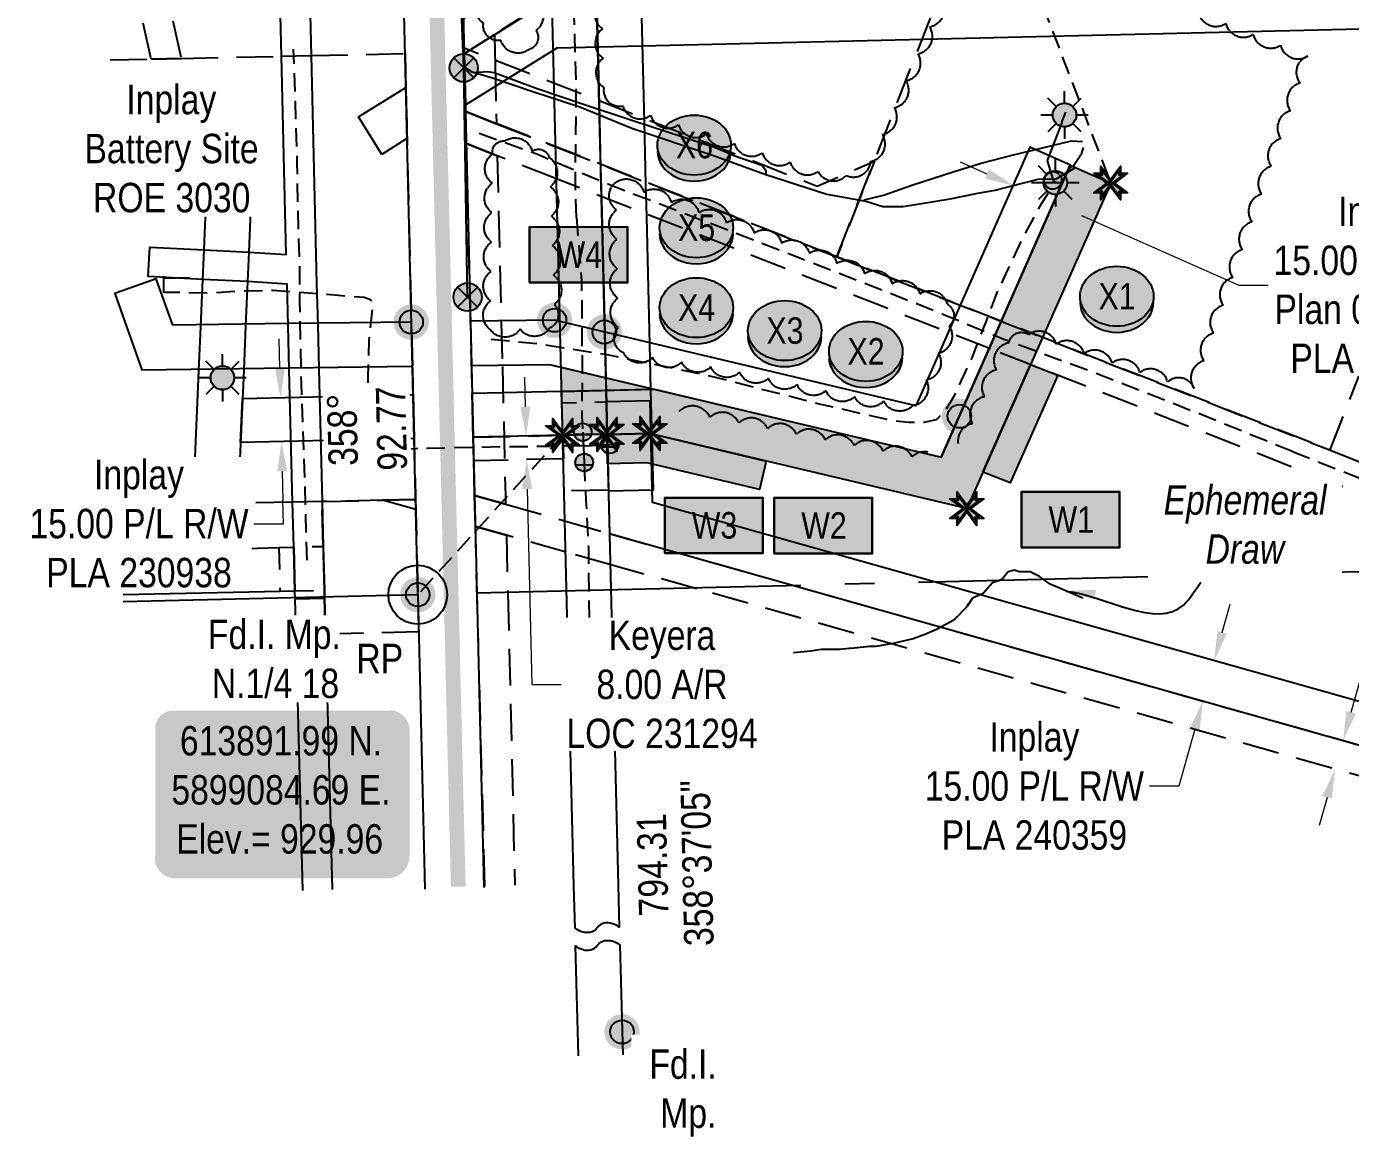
# Model space of a CAD drawing. Extents: x 613557 to 617779, y 5898664 to 5902038.
# Drawn here: x 613759 to 614209, y 5898898.4 to 5899277.9 of the extents above; entities that cross this region are included whole.
import ezdxf
from ezdxf.enums import TextEntityAlignment as Align

# ---------------------------------------------------------------- set-up
doc = ezdxf.new("R2010")
doc.units = 0
doc.header["$LTSCALE"] = 5
doc.header["$PDSIZE"] = 0.5
for name, pattern in [('0', [1, 1, 0]), ('foc-ACCESSROAD', [3.75, 2.5, -1.25]), ('foc-FLOWLINE', [3.75, 2.5, -1.25]), ('foc-QUARTERLINE', [33, 25, -3, 2, -3]), ('foc-TIELINE', [1.875, 1.25, -0.625]), ('foc-TOPO-ephemeral', [6.25, 3.125, -0.625, 0.625, -0.625, 0.625, -0.625]), ('POWERLINE5', [7.8, 2.4, -0.6, 0.6, -0.6, 0.6, -0.6, 2.4]), ('UG_PIPE', [1.875, 1.25, -0.625])]:
    doc.linetypes.add(name, pattern=pattern)
doc.layers.get('Defpoints').update_dxf_attribs({"color": 9})
for name, color, linetype in [('35', 37, 'Continuous'), ('AS-CABLE', 224, 'foc-CABLE'), ('AS-PIPE-AG', 44, 'Continuous'), ('AS-PIPE-UG', 44, 'UG_PIPE'), ('AS-POWER', 104, 'foc-POWER'), ('AS-POWER-EXISTING', 72, 'POWERLINE5'), ('AS-ROADS', 254, 'Continuous'), ('AS-SYMBOL', 7, 'Continuous'), ('C-AR', 13, 'foc-ACCESSROAD'), ('C-FLOWLINE', 13, 'foc-FLOWLINE'), ('C-RW', 13, 'Continuous'), ('C-WS', 13, 'foc-ACCESSROAD'), ('C-WS-S', 13, 'Continuous'), ('DETAIL-T', 7, 'Continuous'), ('F-AR', 190, 'foc-ACCESSROAD'), ('F-EZE', 190, 'foc-FLOWLINE'), ('F-RW', 190, 'Continuous'), ('F-WS', 190, 'foc-ACCESSROAD'), ('L-BD', 7, 'Continuous'), ('L-MON', 1, 'Continuous'), ('L-SEC', 7, 'Continuous'), ('L-SECQ', 8, 'foc-QUARTERLINE'), ('L-TIE', 7, 'foc-TIELINE'), ('P-CROSSINGS', 250, 'Continuous'), ('P-PROPOSED', 10, 'Continuous'), ('P-PROPOSED-H', 21, 'Continuous'), ('P-TEMP-BLOCKS', 250, 'Continuous'), ('P-TEMP-H', 41, 'Continuous'), ('P-TEMP_WORKSPACE', 46, 'Continuous'), ('P-WORKAREA', 113, 'Continuous'), ('P-WORKAREA-H', 111, 'Continuous'), ('T-BUSH', 110, '0'), ('T-DRAW', 143, 'foc-TOPO-ephemeral'), ('T-WATER-T', 170, 'Continuous')]:
    doc.layers.add(name, color=color, linetype=linetype)
for name, color, linetype, lineweight in [('C-AR-T', 13, 'Continuous', 9), ('C-RW-T', 13, 'Continuous', 9), ('C-RW-T2', 13, 'Continuous', 9), ('F-AR-T', 190, 'Continuous', 9)]:
    doc.layers.add(name, color=color, linetype=linetype, lineweight=lineweight)
doc.styles.add('80', font='ARIALN.TTF', dxfattribs={"height": 10})
doc.styles.add('80CG', font='ARIALN.TTF', dxfattribs={"height": 10})
doc.styles.add('80L', font='ARIALN.TTF', dxfattribs={"height": 10})
doc.styles.add('Crossing', font='ARIALN.TTF', dxfattribs={"height": 10})
doc.styles.add('foc-LtypeFont', font='ARIALN.TTF', dxfattribs={"height": 7.35})
doc.linetypes.add('foc-CABLE', pattern='A,2,-1,["C",foc-LtypeFont,S=0.2,R=0,X=-0.625,Y=-0.75],-1.24,8', length=12.24)
doc.linetypes.add('foc-POWER', pattern='A,6,-1,["P",foc-LtypeFont,S=0.2,R=0,X=-0.625,Y=-0.75],-1.24,4', length=12.24)
doc.linetypes.add('foc-TOPO-flowdirection-NOLINE', pattern='A,0,[">",foc-LtypeFont,S=0.3,R=0,X=0,Y=-0.945],-20,[">",foc-LtypeFont,S=0.3,R=0,X=0,Y=-0.945],0', length=20)
doc.dimstyles.new('Compass 5 000', dxfattribs={"dimscale": 5, "dimtxt": 9, "dimasz": 2, "dimexe": 0.2, "dimexo": 0.0625, "dimgap": 0.5, "dimtad": 0, "dimtih": 1, "dimtoh": 1, "dimzin": 0, "dimdsep": 46, "dimtxsty": '80CG', "dimcen": 0.1, "dimse1": 1, "dimse2": 1, "dimclrd": 256, "dimclrt": 256, "dimaunit": 1, "dimadec": 4, "dimazin": 0, "dimtfac": 0.06, "dimtofl": 0, "dimtmove": 0, "dimatfit": 1, "dimfxl": 0.2, "dimtolj": 1, "dimtzin": 0, "dimlwd": -1, "dimarcsym": 0})

# ---------------------------------------------------------------- blocks, each defined once
blk = doc.blocks.new('*U379')
at = {"layer": '35', "color": 3}
blk.add_circle((0, 0), 10, dxfattribs=at)
at = {"layer": '35', "color": 3, "style": '80'}
blk.add_attdef('RP_001', (-20.87, -26.68), '', height=10, dxfattribs=at)
blk = doc.blocks.new('*D387')
at = {"layer": 'C-AR-T', "transparency": 16777216}
for p, q in [((614209.22, 5899044.74), (614213.98, 5899061.57)), ((614213.98, 5899061.57), (614223.98, 5899061.57)), ((614201.06, 5899015.8), (614198.34, 5899006.18))]:
    blk.add_line(p, q, dxfattribs=at)
for points in [[(614207.62, 5899045.19), (614210.83, 5899044.28), (614206.51, 5899035.11)], [(614199.45, 5899016.25), (614202.66, 5899015.35), (614203.77, 5899025.43)]]:
    blk.add_solid(points, dxfattribs=at)
at = {"layer": 'Defpoints', "color": 0, "transparency": 16777216}
for p in [(614046.82, 5899080.19), (614044.08, 5899070.5), (614203.77, 5899025.43)]:
    blk.add_point(p, dxfattribs=at)
at = {"layer": 'C-AR-T', "transparency": 16777216, "insert": (614278.98, 5899061.57), "char_height": 10, "attachment_point": 5, "style": '80CG'}
blk.add_mtext('\\A1;Inplay\\P10.06 Flow Line R/W\\PROE 3422', dxfattribs=at)
blk = doc.blocks.new('*D398')
at = {"layer": 'C-RW-T', "transparency": 16777216}
for p, q in [((614085.57, 5899227.73), (614076.42, 5899231.76)), ((614117.6, 5899213.59), (614171.02, 5899190)), ((614171.02, 5899190), (614181.02, 5899190))]:
    blk.add_line(p, q, dxfattribs=at)
for points in [[(614086.24, 5899229.25), (614084.9, 5899226.2), (614094.72, 5899223.69)], [(614118.27, 5899215.11), (614116.92, 5899212.06), (614108.45, 5899217.63)]]:
    blk.add_solid(points, dxfattribs=at)
at = {"layer": 'Defpoints', "color": 0, "transparency": 16777216}
for p in [(614094.09, 5899222.26), (614108.45, 5899217.63), (614107.82, 5899216.2)]:
    blk.add_point(p, dxfattribs=at)
at = {"layer": 'C-RW-T', "transparency": 16777216, "insert": (614220.11, 5899190), "char_height": 10, "attachment_point": 5, "style": '80CG', "bg_fill": 3, "box_fill_scale": 1.1, "bg_fill_color": 256, "bg_fill_true_color": 13158600, "bg_fill_transparency": 0}
blk.add_mtext('\\A1;Inplay\\P15.00 P/L R/W\\PPlan 012 3586^JPLA 010634', dxfattribs=at)
blk = doc.blocks.new('*D410')
at = {"layer": 'C-RW-T2', "transparency": 16777216}
for p, q in [((613845.1, 5899161.72), (613844.87, 5899171.72)), ((613845.9, 5899126.74), (613846.12, 5899116.74)), ((613846.3, 5899108.82), (613846.12, 5899116.74)), ((613836.3, 5899108.82), (613846.3, 5899108.82))]:
    blk.add_line(p, q, dxfattribs=at)
for points in [[(613846.77, 5899161.76), (613843.44, 5899161.68), (613845.33, 5899151.72)], [(613847.56, 5899126.77), (613844.23, 5899126.7), (613845.67, 5899136.73)]]:
    blk.add_solid(points, dxfattribs=at)
at = {"layer": 'Defpoints', "color": 0, "transparency": 16777216}
for p in [(613874.91, 5899152.4), (613845.67, 5899136.73), (613875.25, 5899137.41)]:
    blk.add_point(p, dxfattribs=at)
at = {"layer": 'C-RW-T2', "transparency": 16777216, "insert": (613797.22, 5899108.82), "char_height": 10, "attachment_point": 5, "style": '80CG', "bg_fill": 3, "box_fill_scale": 1.1, "bg_fill_color": 256, "bg_fill_true_color": 13158600, "bg_fill_transparency": 0}
blk.add_mtext('\\A1;Inplay\\P15.00 P/L R/W\\PPLA 230938', dxfattribs=at)
blk = doc.blocks.new('GAS')
h = blk.add_hatch(color=255)
h.dxf.hatch_style = 1
edge = h.paths.add_edge_path()
edge.add_arc((0, 0), 0.9, 0, 360)
for p, q in [((-0.571, 0.571), (-1.142, 1.142)), ((0, 0.808), (0, 1.616)), ((0.571, 0.571), (1.142, 1.142)), ((-0.808, 0), (-1.616, 0)), ((1.616, 0), (0.808, 0)), ((-0.571, -0.571), (-1.142, -1.142)), ((0, -0.808), (0, -1.616)), ((1.142, -1.142), (0.571, -0.571))]:
    blk.add_line(p, q)
blk.add_circle((0, 0), 0.8)
blk = doc.blocks.new('RISER')
h = blk.add_hatch(color=255)
h.dxf.hatch_style = 1
edge = h.paths.add_edge_path()
edge.add_arc((0, 0), 0.7, 0, 360)
blk.add_hatch(color=48).paths.add_polyline_path([(0.581, -0.15), (-0.581, -0.15, 0.774597)])
at = {"color": 48}
blk.add_line((-0.581, -0.15), (0.581, -0.15), dxfattribs=at)
blk.add_circle((0, 0), 0.6, dxfattribs=at)
blk = doc.blocks.new('POWERPOLE')
h = blk.add_hatch(color=255)
edge = h.paths.add_edge_path()
edge.add_arc((0, 0), 0.96, 0, 360)
at = {"linetype": 'Continuous'}
for p, q in [((0.679, -0.679), (-0.679, 0.679)), ((-0.679, -0.679), (0.679, 0.679))]:
    blk.add_line(p, q, dxfattribs=at)
blk.add_circle((0, 0), 0.96, dxfattribs=at)
blk = doc.blocks.new('fdia')
at = {"color": 255, "const_width": 1}
blk.add_lwpolyline([(-0.5, 0, 1), (0.5, 0, 1)], format="xyb", close=True, dxfattribs=at)
blk = doc.blocks.new('Fdiaa')
blk.add_blockref('fdia', (0, 0))
blk = doc.blocks.new('fdib')
at = {"color": 1, "const_width": 1.6}
blk.add_lwpolyline([(-0.4, 0, 1), (0.4, 0, 1)], format="xyb", close=True, dxfattribs=at)
at = {"color": 1}
blk.add_circle((0, 0), 0.8, dxfattribs=at)
blk = doc.blocks.new('Fdibb')
blk.add_blockref('fdib', (0, 0))
blk = doc.blocks.new('fdicc')
for name in ['Fdibb', 'Fdiaa']:
    blk.add_blockref(name, (0, 0))
blk = doc.blocks.new('FDI')
blk.add_blockref('fdicc', (0, 0))
blk = doc.blocks.new('*D420')
at = {"layer": 'Defpoints', "color": 0, "transparency": 16777216}
for p in [(613925.35, 5899138.55), (613925.53, 5899130.55), (613928.96, 5899130.63)]:
    blk.add_point(p, dxfattribs=at)
at = {"layer": 'F-AR-T', "transparency": 16777216}
for p, q in [((613928.55, 5899148.62), (613928.33, 5899158.62)), ((613929.19, 5899120.63), (613930.7, 5899054.15)), ((613930.7, 5899054.15), (613940.7, 5899054.15))]:
    blk.add_line(p, q, dxfattribs=at)
for points in [[(613930.22, 5899148.66), (613926.89, 5899148.58), (613928.78, 5899138.62)], [(613930.86, 5899120.67), (613927.52, 5899120.59), (613928.96, 5899130.63)]]:
    blk.add_solid(points, dxfattribs=at)
at = {"layer": 'F-AR-T', "transparency": 16777216, "insert": (613974.99, 5899054.15), "char_height": 10, "attachment_point": 5, "style": '80CG', "bg_fill": 3, "box_fill_scale": 1.1, "bg_fill_color": 256, "bg_fill_true_color": 13158600, "bg_fill_transparency": 0}
blk.add_mtext('\\A1;Keyera\\P8.00 A/R\\PLOC 231294', dxfattribs=at)
blk = doc.blocks.new('Temp_Area')
h = blk.add_hatch(color=191)
h.dxf.hatch_style = 1
h.paths.add_polyline_path([(-16.83, -9.44), (16.33, -9.44), (16.33, 9.05), (-16.83, 9.05)])
at = {"color": 250}
for points in [[(-17.03, -9.64), (16.53, -9.64), (16.53, 9.25), (-17.03, 9.25)], [(-16.93, -9.54), (16.43, -9.54), (16.43, 9.15), (-16.93, 9.15)]]:
    blk.add_lwpolyline(points, close=True, dxfattribs=at)
at = {"color": 250, "style": '80L'}
blk.add_attdef('TEMPORARY', text='', height=9, dxfattribs=at).set_placement((0, -0.15), align=Align.MIDDLE_CENTER)
blk = doc.blocks.new('TEMP')
h = blk.add_hatch(color=255)
h.dxf.hatch_style = 1
h.paths.add_polyline_path([(0, 0.251), (-0.666, 1.152), (-0.666, 0.666), (-1.152, 0.666), (-0.251, 0), (-1.152, -0.666), (-0.666, -0.666), (-0.666, -1.152), (0, -0.251), (0.666, -1.152), (0.666, -0.666), (1.152, -0.666), (0.251, 0), (1.152, 0.666), (0.666, 0.666), (0.666, 1.152)])
h.paths.add_polyline_path([(0.566, 0.849), (0.566, 0.566), (0.849, 0.566), (0.083, 0), (0.849, -0.566), (0.566, -0.566), (0.566, -0.849), (0, -0.083), (-0.566, -0.849), (-0.566, -0.566), (-0.849, -0.566), (-0.083, 0), (-0.849, 0.566), (-0.566, 0.566), (-0.566, 0.849), (0, 0.083)], flags=16)
h = blk.add_hatch(color=1)
h.dxf.hatch_style = 1
h.paths.add_polyline_path([(0, 0.083), (-0.566, 0.849), (-0.566, 0.566), (-0.849, 0.566), (-0.083, 0), (-0.849, -0.566), (-0.566, -0.566), (-0.566, -0.849), (0, -0.083), (0.566, -0.849), (0.566, -0.566), (0.849, -0.566), (0.083, 0), (0.849, 0.566), (0.566, 0.566), (0.566, 0.849)])
at = {"color": 1}
for p, q in [((-0.083, 0), (0.083, 0)), ((0, 0.083), (0, -0.083))]:
    blk.add_line(p, q, dxfattribs=at)
at = {"color": 255, "flags": 128}
blk.add_lwpolyline([(-0.251, 0), (-1.152, 0.666), (-0.666, 0.666), (-0.666, 1.152), (0, 0.251), (0.666, 1.152), (0.666, 0.666), (1.152, 0.666), (0.251, 0), (1.152, -0.666), (0.666, -0.666), (0.666, -1.152), (0, -0.251), (-0.666, -1.152), (-0.666, -0.666), (-1.152, -0.666)], close=True, dxfattribs=at)
at = {"color": 1, "flags": 128}
blk.add_lwpolyline([(-0.083, 0), (-0.849, 0.566), (-0.566, 0.566), (-0.566, 0.849), (0, 0.083), (0.566, 0.849), (0.566, 0.566), (0.849, 0.566), (0.083, 0), (0.849, -0.566), (0.566, -0.566), (0.566, -0.849), (0, -0.083), (-0.566, -0.849), (-0.566, -0.566), (-0.849, -0.566)], close=True, dxfattribs=at)
blk = doc.blocks.new('*U449')
h = blk.add_hatch(color=254)
edge = h.paths.add_edge_path()
edge.add_line((-36.5, -28.5), (36.5, -28.5))
edge.add_arc((36.5, -22.5), 6, 270, 360)
edge.add_line((42.5, -22.5), (42.5, 21))
edge.add_arc((36.5, 21), 6, 0, 90)
edge.add_line((36.5, 27), (-36.5, 27))
edge.add_arc((-36.5, 21), 6, 90, 180)
edge.add_line((-42.5, 21), (-42.5, -22.5))
edge.add_arc((-36.5, -22.5), 6, 180, 270)
at = {"color": 1, "flags": 128}
blk.add_lwpolyline([(-36.5, -28.5, 3, 3, 0), (36.5, -28.5, 3, 3, 0.414214), (42.5, -22.5, 3, 3, 0), (42.5, 21, 3, 0, 0.414214), (36.5, 27, 0, 0, 0), (-36.5, 27, 0, 0, 0.414214), (-42.5, 21, 0, 0, 0), (-42.5, -22.5, 0, 3, 0.414214)], format="xyseb", close=True, dxfattribs=at)
blk.add_lwpolyline([(-30.11, -10.41, 0, 10, 0), (0, 0, 5, 5, 0)], format="xyseb", dxfattribs=at)
at = {"color": 1, "style": '80'}
blk.add_attdef('ENTER_TEXT_001', (-35.99, -5), '', height=10, dxfattribs=at)
blk = doc.blocks.new('xing2')
h = blk.add_hatch(color=50)
h.dxf.hatch_style = 1
edge = h.paths.add_edge_path()
edge.add_ellipse((0, 0), major_axis=(-12.5, 0), ratio=0.816297, start_angle=0, end_angle=360)
h = blk.add_hatch(color=250)
h.dxf.hatch_style = 1
edge = h.paths.add_edge_path()
edge.add_ellipse((0, -2.05), major_axis=(-12.5, 0), ratio=0.816297, start_angle=0, end_angle=180)
edge.add_line((12.5, -2.05), (12.5, 0))
edge.add_ellipse((0, 0), major_axis=(-12.5, 0), ratio=0.816297, start_angle=0, end_angle=180, ccw=False)
edge.add_line((-12.5, 0), (-12.5, -2.05))
at = {"color": 250}
blk.add_ellipse((0, 0), major_axis=(-12.5, 0), ratio=0.816297, dxfattribs=at)
blk.add_ellipse((0, -2.05), major_axis=(-12.5, 0), ratio=0.816297, start_param=0, end_param=3.141593, dxfattribs=at)
at = {"color": 250, "style": 'Crossing'}
blk.add_attdef('CROSSING', text='', height=9, dxfattribs=at).set_placement((0.09, 0.02), align=Align.MIDDLE_CENTER)
at = {"color": 250, "style": 'Crossing', "flags": 1}
for tag, p in [('OWNER', (0.09, -12.49)), ('DESCRIPTION', (0.09, -25.77)), ('LOCATION', (0.09, -39.3)), ('DWG_REF', (0.09, -52.84))]:
    blk.add_attdef(tag, text='', height=9, dxfattribs=at).set_placement(p, align=Align.MIDDLE_CENTER)
blk = doc.blocks.new('*D455')
at = {"layer": 'C-RW-T', "transparency": 16777216}
for p, q in [((614165.41, 5899071.89), (614168.12, 5899081.51)), ((614156.11, 5899038.95), (614150.65, 5899019.59)), ((614150.65, 5899019.59), (614140.65, 5899019.59))]:
    blk.add_line(p, q, dxfattribs=at)
for points in [[(614163.8, 5899072.34), (614167.01, 5899071.44), (614162.69, 5899062.27)], [(614154.51, 5899039.4), (614157.71, 5899038.49), (614158.83, 5899048.57)]]:
    blk.add_solid(points, dxfattribs=at)
at = {"layer": 'Defpoints', "color": 0, "transparency": 16777216}
for p in [(614146.04, 5899066.97), (614142.17, 5899053.27), (614158.83, 5899048.57)]:
    blk.add_point(p, dxfattribs=at)
at = {"layer": 'C-RW-T', "transparency": 16777216, "insert": (614101.56, 5899019.59), "char_height": 10, "attachment_point": 5, "style": '80CG'}
blk.add_mtext('\\A1;Inplay\\P15.00 P/L R/W\\PPLA 240359', dxfattribs=at)
blk = doc.blocks.new('Temp_Area3')
h = blk.add_hatch(color=111)
h.dxf.hatch_style = 1
h.paths.add_polyline_path([(-16.83, -9.44), (16.33, -9.44), (16.33, 9.05), (-16.83, 9.05)])
at = {"color": 250}
for points in [[(-17.03, -9.64), (16.53, -9.64), (16.53, 9.25), (-17.03, 9.25)], [(-16.93, -9.54), (16.43, -9.54), (16.43, 9.15), (-16.93, 9.15)]]:
    blk.add_lwpolyline(points, close=True, dxfattribs=at)
at = {"color": 250, "style": '80L'}
blk.add_attdef('TEMPORARY', text='', height=9, dxfattribs=at).set_placement((0, -0.15), align=Align.MIDDLE_CENTER)

msp = doc.modelspace()

# ---------------------------------------------------------------- hatches: boundary and pattern name
at = {"layer": 'P-PROPOSED-H'}
h = msp.add_hatch(color=256, dxfattribs=at)
h.dxf.hatch_style = 1
h.paths.add_polyline_path([(613940.878, 5899153.836), (613972.486, 5899154.554), (614069.928, 5899131.436), (614113.784, 5899230.725), (614127.5, 5899224.666), (614078.604, 5899113.968), (613970.877, 5899139.519), (613941.24, 5899138.846)])
at = {"layer": 'P-TEMP-H'}
h = msp.add_hatch(color=256, dxfattribs=at)
h.dxf.hatch_style = 1
h.paths.add_polyline_path([(614100.242, 5899162.964), (614109.558, 5899159.315), (614093.387, 5899122.706), (614084.071, 5899126.356)])
h = msp.add_hatch(color=256, dxfattribs=at)
h.dxf.hatch_style = 1
h.paths.add_polyline_path([(613971.505, 5899139.382), (614010.409, 5899130.152), (614008.102, 5899120.425), (613971.76, 5899129.048)])
at = {"layer": 'P-WORKAREA-H'}
h = msp.add_hatch(color=256, dxfattribs=at)
h.dxf.hatch_style = 1
h.paths.add_polyline_path([(613970.859, 5899154.517), (613940.878, 5899153.836), (613940.679, 5899162.098), (613970.849, 5899154.936)])
h = msp.add_hatch(color=256, dxfattribs=at)
h.dxf.hatch_style = 1
h.paths.add_polyline_path([(613971.76, 5899129.048), (613969.82, 5899129.497), (613956.471, 5899129.193), (613956.236, 5899139.187), (613970.877, 5899139.519), (613971.505, 5899139.382)])

# ---------------------------------------------------------------- linework, layer by layer
at = {"layer": 'AS-CABLE', "flags": 128}
for points in [[(613907.808, 5899264.064), (613910.35, 5899262.49), (613911.226, 5899262.213), (613917.736, 5899260.297), (613931.398, 5899255.685), (613947.064, 5899250.607), (613964.732, 5899243.328), (613992.128, 5899234.161), (614010.285, 5899227.633), (614031.075, 5899220.937), (614044.231, 5899218.554), (614050.036, 5899216.677), (614057.003, 5899216.662), (614072.995, 5899219.35), (614082.386, 5899221.21), (614088.274, 5899222.222), (614102.865, 5899225.995), (614105.382, 5899226.105), (614108.892, 5899226.035), (614115.296, 5899229.85), (614114.969, 5899230.732), (614117.705, 5899234.866), (614118.296, 5899236.717)], [(613911.198, 5899262.22), (613915.713, 5899262.641), (613917.997, 5899262.231), (613932.185, 5899256.879), (613947.654, 5899251.677), (613965.421, 5899245.857), (613993.126, 5899236.704), (613999.694, 5899233.952), (614008.902, 5899230.718), (614010.243, 5899229.009), (614010.285, 5899227.633)], [(614043.702, 5899218.908), (614050.318, 5899220.561), (614059.875, 5899223.91), (614074.285, 5899228.604), (614083.533, 5899231.437), (614094.024, 5899234.204), (614104.82, 5899236.72), (614114.209, 5899239.075), (614117.976, 5899238.766)]]:
    msp.add_lwpolyline(points, dxfattribs=at)
at = {"layer": 'AS-PIPE-AG', "flags": 128}
for points in [[(614109.615, 5899224.5), (614108.098, 5899225.145), (614108.33, 5899225.749), (614108.022, 5899226.22), (614107.787, 5899226.219), (614105.999, 5899232.347), (614111.036, 5899245.277), (614110.919, 5899245.368), (614112.257, 5899248.765)], [(613805.55, 5899192.375), (613814.378, 5899192.509)], [(613805.697, 5899187.294), (613805.609, 5899192.975)], [(613948.057, 5899139.99), (613948.547, 5899129.66)], [(613948.278, 5899135.37), (613957.291, 5899135.715)]]:
    msp.add_lwpolyline(points, dxfattribs=at)
at = {"layer": 'AS-PIPE-UG', "flags": 128}
for points in [[(613945.942, 5899212.909), (613945.578, 5899223.983), (613945.848, 5899258.58), (613945.13, 5899281.473)], [(614189.343, 5899133.369), (614157.706, 5899146.155), (614121.822, 5899160.181), (614091.204, 5899171.527), (614061.6, 5899183.561), (614035.137, 5899193.952), (613989.009, 5899211.822), (613956.611, 5899224.249), (613932.472, 5899234.441), (613911.934, 5899241.825)], [(614106.164, 5899221.15), (614103.413, 5899216.801), (614100.639, 5899211.622), (614097.27, 5899205.598), (614091.87, 5899193.865), (614088.785, 5899187.43), (614085.239, 5899178.073), (614080.289, 5899165.22), (614074.298, 5899152.37), (614071.271, 5899147.171), (614068.175, 5899144.134), (614064.034, 5899143.251), (614058.808, 5899143.224), (614053.186, 5899143.924), (614029.02, 5899149.374), (613989.552, 5899159.487), (613956.361, 5899166.217), (613932.926, 5899169.924), (613913.943, 5899171.795)], [(613945.942, 5899212.909), (613947.646, 5899191.436), (613947.836, 5899160.782), (613947.741, 5899145.661), (613948.071, 5899139.972)], [(614189.311, 5899133.368), (614227.229, 5899118.418)], [(613948.514, 5899129.548), (613949.136, 5899116.573), (613949.972, 5899100.705), (613950.222, 5899071.855)]]:
    msp.add_lwpolyline(points, dxfattribs=at)
at = {"layer": 'AS-POWER', "flags": 128}
msp.add_lwpolyline([(613908.919, 5899185.893), (613907.599, 5899263.842), (613906.757, 5899285.711)], dxfattribs=at)
at = {"layer": 'AS-ROADS', "const_width": 4.998, "flags": 128}
msp.add_lwpolyline([(613905.732, 5898985.433), (613890.819, 5899596.571)], dxfattribs=at)
at = {"layer": 'C-AR', "flags": 128}
msp.add_lwpolyline([(614034.426, 5899199.57), (613908.22, 5899249.025), (613907.712, 5899270.696), (614027.765, 5899223.653), (614047.196, 5899232.143), (614034.417, 5899199.548)], dxfattribs=at)
at = {"layer": 'C-FLOWLINE'}
msp.add_lwpolyline([(614505.124, 5898999.931), (614490.686, 5899009.281), (614276.195, 5899094.042), (614086.664, 5899168.283), (613939.133, 5899226.071), (613918.998, 5899233.958), (613908.486, 5899238.076), (613908.23, 5899248.976), (613918.735, 5899244.861), (613938.864, 5899236.977), (614034.417, 5899199.548), (614090.729, 5899177.49), (614201.916, 5899133.919), (614302.157, 5899094.673), (614495.304, 5899018.284), (614522.97, 5899000.367)], dxfattribs=at)
at = {"layer": 'C-RW'}
for points in [[(613846.583, 5899646.026), (613855.716, 5899268.005), (613855.716, 5899268.005), (613857.589, 5899190.5), (613857.952, 5899176.426), (613858.319, 5899161.338), (613859.462, 5899116.385), (613859.854, 5899101.113), (613860.233, 5899086.118), (613860.297, 5899083.57), (613850.262, 5899083.34), (613850.196, 5899085.896), (613849.817, 5899100.899), (613849.426, 5899116.17), (613848.275, 5899161.212), (613847.892, 5899176.266), (613847.535, 5899190.259), (613834.129, 5899191.191), (613818.913, 5899191.83), (613800.296, 5899192.849), (613800.85, 5899202.926), (613819.357, 5899201.91), (613834.568, 5899201.168), (613847.292, 5899200.348), (613845.662, 5899267.787), (613836.531, 5899645.794)], [(613958.941, 5899648.114), (613967.046, 5899319.895), (613967.341, 5899307.94), (613968.884, 5899245.49), (613969.411, 5899224.141), (613969.681, 5899213.226), (613970.753, 5899169.826), (613971.134, 5899154.4), (613971.977, 5899120.254), (613971.977, 5899120.254), (613956.972, 5899119.892), (613956.555, 5899136.754), (613956.504, 5899138.843), (613956.231, 5899149.883), (613956.132, 5899153.833), (613956.03, 5899157.97), (613955.651, 5899173.409), (613954.522, 5899219.159), (613954.252, 5899230.075), (613953.727, 5899251.328), (613952.576, 5899297.925), (613952.281, 5899309.879), (613943.937, 5899647.753)], [(613760.351, 5899118.264), (613761.549, 5899114.283), (613762.228, 5899112.012), (613766.08, 5899099.135), (613830.166, 5899100.316), (613844.866, 5899100.762), (613849.817, 5899100.899), (613850.196, 5899085.896), (613845.236, 5899085.788), (613791.893, 5899084.636)]]:
    msp.add_lwpolyline(points, dxfattribs=at)
msp.add_lwpolyline([(613909.908, 5899177.668), (613910.261, 5899162.677), (613936.802, 5899163.021), (614069.944, 5899131.433), (614113.811, 5899230.795), (614100.002, 5899236.878), (614061.255, 5899148.904), (613938.46, 5899178.038)], close=True, dxfattribs=at)
at = {"layer": 'C-RW', "flags": 128}
for points in [[(613910.48, 5899153.205), (613955.904, 5899154.238), (613956.273, 5899139.248), (613910.833, 5899138.215), (613910.48, 5899153.205)], [(613890.726, 5899137.758), (613831.746, 5899136.418), (613832.404, 5899151.431), (613890.373, 5899152.747), (613890.726, 5899137.758)]]:
    msp.add_lwpolyline(points, close=True, dxfattribs=at)
for points in [[(614393.762, 5898997.213), (613971.799, 5899116.028), (613970.963, 5899150.622), (613955.974, 5899150.262), (613957.106, 5899105.507), (614345.002, 5898996.022)], [(613852.889, 5898984.173), (613850.262, 5899083.34), (613860.297, 5899083.57), (613860.616, 5899071.325), (613862.877, 5898984.411)]]:
    msp.add_lwpolyline(points, dxfattribs=at)
at = {"layer": 'C-WS', "flags": 128}
for points in [[(614553.438, 5899756.342), (614556.009, 5899649.634), (614517.897, 5899648.709), (614467.895, 5899647.508), (614438.622, 5899627.648), (614426.197, 5899619.219), (614412.065, 5899609.634), (613952.576, 5899297.925), (613937.805, 5899287.904), (613934.679, 5899285.783), (613918.006, 5899275.163), (613907.767, 5899268.647), (613907.485, 5899280.658), (613917.72, 5899287.054), (613929.345, 5899294.32), (613937.509, 5899299.859), (613952.281, 5899309.879), (614411.778, 5899621.609), (614420.156, 5899627.291), (614432.578, 5899635.718), (614449.298, 5899647.062), (614448.749, 5899669.928), (614443.844, 5899669.811), (614433.262, 5899669.557), (614428.697, 5899669.447), (614413.706, 5899669.087), (614410.639, 5899669.013), (613943.69, 5899657.756), (613928.667, 5899657.394), (613898.647, 5899656.672), (613898.174, 5899676.798), (613908.333, 5899677.043), (613928.169, 5899677.521), (613943.193, 5899677.883), (614413.27, 5899689.208), (614425.838, 5899689.513), (614428.261, 5899689.571), (614436.417, 5899689.768), (614448.265, 5899690.054), (614446.73, 5899753.77), (614553.438, 5899756.342)], [(614034.431, 5899199.568), (614047.196, 5899232.143), (614078.196, 5899311.253), (614092.766, 5899348.436), (614260.284, 5899282.793), (614201.949, 5899133.925)], [(613859.854, 5899101.113), (613860.233, 5899086.118), (613850.196, 5899085.896), (613845.236, 5899085.788), (613844.866, 5899100.762), (613849.817, 5899100.899), (613859.854, 5899101.113)]]:
    msp.add_lwpolyline(points, close=True, dxfattribs=at)
at = {"layer": 'C-WS'}
for points in [[(613784.504, 5899389.646), (613811.586, 5899267.05), (613801.327, 5899266.831), (613785.738, 5899337.401)], [(613787.411, 5899266.534), (613801.327, 5899266.831), (613811.586, 5899267.05), (613845.662, 5899267.787), (613855.716, 5899268.005), (613887.648, 5899268.696), (613890.16, 5899161.824), (613891.212, 5899117.066), (613879.976, 5899116.824), (613859.462, 5899116.385), (613849.426, 5899116.17), (613830.842, 5899115.772), (613815.588, 5899115.446), (613770.616, 5899114.478), (613762.228, 5899112.012)], [(614310.898, 5898995.19), (613986.878, 5899086.645), (613957.59, 5899094.912), (613942.473, 5899099.179), (613922.103, 5899104.928), (613911.545, 5899107.908), (613911.298, 5899118.436), (613921.85, 5899115.458), (613942.212, 5899109.71), (613957.33, 5899105.444), (614020.947, 5899087.488), (614345.002, 5898996.022)]]:
    msp.add_lwpolyline(points, dxfattribs=at)
for points in [[(613891.212, 5899117.066), (613892.276, 5899072.048), (613860.616, 5899071.325), (613860.297, 5899083.57), (613860.233, 5899086.118), (613859.854, 5899101.113), (613859.462, 5899116.385), (613879.976, 5899116.824), (613891.212, 5899117.066)], [(613891.212, 5899117.066), (613891.292, 5899113.648), (613879.976, 5899116.824), (613891.212, 5899117.066)]]:
    msp.add_lwpolyline(points, close=True, dxfattribs=at)
at = {"layer": 'F-AR'}
msp.add_lwpolyline([(613941.233, 5899138.906), (613941.48, 5899130.913), (613911.021, 5899130.22), (613910.833, 5899138.215), (613941.233, 5899138.906)], close=True, dxfattribs=at)
at = {"layer": 'F-EZE'}
for points in [[(613918.655, 5899248.165), (613918.735, 5899244.861), (613908.23, 5899248.976), (613907.767, 5899268.647), (613918.006, 5899275.163), (613918.151, 5899269.126), (613918.25, 5899264.993), (613918.655, 5899248.165)], [(613921.775, 5899118.543), (613921.85, 5899115.458), (613911.298, 5899118.436), (613908.486, 5899238.076), (613918.998, 5899233.958), (613920.36, 5899177.347), (613920.722, 5899162.287), (613921.775, 5899118.543)]]:
    msp.add_lwpolyline(points, close=True, dxfattribs=at)
msp.add_lwpolyline([(613914.754, 5898985.648), (613911.545, 5899107.908), (613922.103, 5899104.928), (613922.581, 5899085.054), (613924.963, 5898985.892)], dxfattribs=at)
at = {"layer": 'F-RW'}
msp.add_lwpolyline([(613957.867, 5898972.944, 0.1150249), (613955.406, 5898973.031, 0.1891018), (613952.948, 5898971.464, -0.1891018), (613950.49, 5898969.897, -0.1150249), (613948.029, 5898969.984, -0.0981962), (613945.453, 5898971.261), (613945.065, 5898985.577), (613925.774, 5899767.64), (613905.671, 5899787.656), (613895.417, 5899797.866), (613894.896, 5899819.519), (613904.989, 5899809.473), (613940.616, 5899774.014), (613960.055, 5898985.951), (613960.443, 5898971.668, 0.0981962)], format="xyb", close=True, dxfattribs=at)
at = {"layer": 'F-RW', "flags": 128}
for points in [[(613907.767, 5899268.647), (613908.176, 5899251.286), (613939.389, 5899270.624), (614288.885, 5899278.884), (614358.231, 5899288.873), (614356.078, 5899303.758), (614287.618, 5899293.903), (613934.976, 5899285.651)], [(613879.754, 5899234.337), (613871.878, 5899247.211), (613887.895, 5899257.19), (613888.313, 5899239.783)]]:
    msp.add_lwpolyline(points, close=True, dxfattribs=at)
at = {"layer": 'F-RW'}
msp.add_lwpolyline([(613760.385, 5899114.259), (613761.549, 5899114.283), (613770.616, 5899114.478), (613815.645, 5899115.447), (613817.562, 5899160.818), (613818.214, 5899175.87), (613818.913, 5899191.83), (613819.357, 5899201.91), (613820.851, 5899238.355), (613836.072, 5899237.71), (613834.568, 5899201.168), (613834.129, 5899191.191), (613833.472, 5899176.083), (613832.824, 5899161.034), (613830.842, 5899115.772), (613830.252, 5899100.319), (613766.08, 5899099.135), (613760.514, 5899099.021)], dxfattribs=at)
msp.add_lwpolyline([(613946.63, 5898927.858), (613945.615, 5898965.296, 0.0981962), (613948.191, 5898964.019, 0.1150249), (613950.652, 5898963.932, 0.1891018), (613953.11, 5898965.499, -0.1891018), (613955.567, 5898967.066, -0.1150249), (613958.029, 5898966.979, -0.0981962), (613960.605, 5898965.703), (613961.622, 5898928.266)], format="xyb", dxfattribs=at)
at = {"layer": 'F-WS', "flags": 128}
msp.add_lwpolyline([(613956.741, 5899120.292), (613941.704, 5899119.931), (613940.99, 5899149.915), (613955.98, 5899150.287), (613956.741, 5899120.292)], close=True, dxfattribs=at)
at = {"layer": 'L-SEC', "flags": 128}
for points in [[(613893.17, 5899889.73), (613912.079, 5899085.196)], [(613891.972, 5899084.723), (613894.376, 5898984.632)], [(613912.079, 5899085.196), (613914.483, 5898985.105)]]:
    msp.add_lwpolyline(points, dxfattribs=at)
at = {"layer": 'L-SECQ', "flags": 128}
for points in [[(614681.981, 5899103.902), (613912.079, 5899085.196)], [(613791.889, 5899082.383), (613891.972, 5899084.723)]]:
    msp.add_lwpolyline(points, dxfattribs=at)
at = {"layer": 'L-TIE'}
msp.add_line((613941.24, 5899138.846), (613891.986, 5899084.693), dxfattribs=at)
at = {"layer": 'L-TIE', "flags": 128}
msp.add_lwpolyline([(613873.047, 5899889.224), (614127.497, 5899224.668)], dxfattribs=at)
at = {"layer": 'P-PROPOSED', "flags": 128}
msp.add_lwpolyline([(613940.878, 5899153.836), (613972.486, 5899154.554), (614069.928, 5899131.436), (614113.784, 5899230.725), (614127.5, 5899224.666), (614078.604, 5899113.968), (613970.877, 5899139.519), (613941.24, 5899138.846)], close=True, dxfattribs=at)
at = {"layer": 'P-TEMP_WORKSPACE', "flags": 128}
for points in [[(614100.242, 5899162.964), (614109.558, 5899159.315), (614093.387, 5899122.706), (614084.071, 5899126.356), (614100.242, 5899162.964)], [(613971.505, 5899139.382), (614010.409, 5899130.152), (614008.102, 5899120.425), (613971.76, 5899129.048), (613971.505, 5899139.382)]]:
    msp.add_lwpolyline(points, dxfattribs=at)
at = {"layer": 'P-WORKAREA', "flags": 128}
for points in [[(613970.859, 5899154.517), (613940.878, 5899153.836), (613940.679, 5899162.098), (613970.849, 5899154.936)], [(613971.76, 5899129.048), (613969.82, 5899129.497), (613956.471, 5899129.193), (613956.236, 5899139.187), (613970.877, 5899139.519), (613971.505, 5899139.382)]]:
    msp.add_lwpolyline(points, close=True, dxfattribs=at)
at = {"layer": 'T-BUSH', "flags": 128}
for points in [[(613930.547, 5899386.506, -0.5205671), (613930.691, 5899376.511, -0.5205671), (613930.834, 5899366.516, -0.5205671), (613930.978, 5899356.52, -0.5205671), (613931.122, 5899346.525, -0.5205671), (613931.266, 5899336.53, -0.5205671), (613931.409, 5899326.535, -0.5205671), (613931.553, 5899316.54, -0.5205671), (613931.697, 5899306.545, -0.5205671), (613931.841, 5899296.55, -0.5205671), (613931.984, 5899286.555, -0.5205671), (613932.128, 5899276.559, -0.5205671), (613929.707, 5899270.059, -0.5205671), (613920.215, 5899273.193, -0.5205671), (613914.302, 5899278.99, -0.5205671), (613914.032, 5899288.982, -0.5205671), (613913.762, 5899298.975, -0.5205671), (613913.492, 5899308.967, -0.5205671), (613913.222, 5899318.96, -0.5205671), (613912.952, 5899328.952, -0.5205671), (613912.682, 5899338.945, -0.5205671), (613912.412, 5899348.937, -0.5205671), (613912.142, 5899358.93, -0.5205671), (613911.873, 5899368.922, -0.5205671), (613911.603, 5899378.915, -0.5205671), (613911.335, 5899388.803, -0.5205671)], [(613952.532, 5899387.063, 0.520567), (613952.738, 5899377.069, 0.5205671), (613952.945, 5899367.075, 0.5205671), (613953.151, 5899357.081, 0.5205671), (613953.357, 5899347.087, 0.5205671), (613953.564, 5899337.093, 0.5205671), (613953.77, 5899327.099, 0.5205671), (613953.976, 5899317.105, 0.5205671), (613954.183, 5899307.111, 0.5205671), (613954.389, 5899297.117, 0.5205671), (613954.595, 5899287.123, 0.5205671), (613954.802, 5899277.129, 0.5205671), (613955.008, 5899267.135, 0.5205671), (613955.214, 5899257.141, 0.5205671), (613961.682, 5899250.87, 0.5205671), (613971.16, 5899247.692, 0.5205671), (613980.637, 5899244.514, 0.5205671), (613990.115, 5899241.336, 0.5205671), (613999.593, 5899238.158, 0.5205671), (614009.07, 5899234.981, 0.5205671), (614018.548, 5899231.803, 0.5205671), (614028.025, 5899228.625, 0.5205671), (614037.634, 5899227.262, 0.5205671), (614045.923, 5899232.007, 0.5205671), (614049.946, 5899241.158, 0.5205671), (614053.968, 5899250.309, 0.5205671), (614057.991, 5899259.46, 0.5205671), (614062.013, 5899268.612, 0.5205671), (614066.035, 5899277.763, 0.5205671), (614070.058, 5899286.914, 0.5205671), (614074.08, 5899296.065, 0.5205671), (614078.103, 5899305.216, 0.5205671), (614083.043, 5899312.13, 0.5205671), (614092.334, 5899308.442, 0.5205671), (614101.625, 5899304.753, 0.5205671), (614110.916, 5899301.065, 0.5205671), (614120.206, 5899297.377, 0.5205671), (614129.497, 5899293.688, 0.5205671), (614138.788, 5899290, 0.5205671), (614148.079, 5899286.311, 0.5205671), (614157.369, 5899282.623, 0.5205671), (614166.66, 5899278.935, 0.5205671), (614175.951, 5899275.246, 0.5205671), (614185.242, 5899271.558, 0.5205671), (614194.533, 5899267.869, 0.5205671), (614191.873, 5899258.701, 0.5205671), (614188.605, 5899249.254, 0.5205671), (614185.337, 5899239.808, 0.5205671), (614182.069, 5899230.361, 0.5205671), (614178.801, 5899220.914, 0.5205671), (614175.533, 5899211.467, 0.5205671), (614172.265, 5899202.02, 0.5205671), (614168.997, 5899192.573, 0.5205671), (614165.729, 5899183.126, 0.5205671), (614162.461, 5899173.679, 0.5205671), (614159.193, 5899164.233, 0.5205671), (614155.926, 5899154.786, 0.5205671), (614146.896, 5899157.093, 0.5205671), (614137.427, 5899160.296, 0.5205671), (614127.958, 5899163.499, 0.5205671), (614118.489, 5899166.703, 0.5205671), (614109.02, 5899169.906, 0.5205671), (614099.551, 5899173.11, 0.5205671), (614092.73, 5899170.264, 0.5205671), (614088.658, 5899161.134, 0.5205671), (614084.586, 5899152.005, 0.5205671), (614080.514, 5899142.876, 0.3975819), (614075.628, 5899136.069, 0.3975819)], [(614065.329, 5899133.188, 0.2443618), (614059.932, 5899131.591, 0.5205671), (614050.122, 5899133.508, 0.5205671), (614040.311, 5899135.425, 0.5205671), (614030.5, 5899137.341, 0.5205671), (614020.69, 5899139.258, 0.5205671), (614010.879, 5899141.174, 0.5205671), (614001.068, 5899143.091, 0.5205671), (613991.258, 5899145.008, 0.5205671), (613980.769, 5899147.057)]]:
    msp.add_lwpolyline(points, format="xyb", dxfattribs=at)
for points in [[(613936.639, 5899233.367, -0.5205671), (613936.984, 5899223.377, -0.5205671), (613937.329, 5899213.387, -0.5205671), (613937.674, 5899203.397, -0.5205671), (613938.019, 5899193.406, -0.5205671), (613938.364, 5899183.416, -0.5205671), (613936.729, 5899175.286, -0.5205671), (613926.737, 5899175.004, -0.5205671), (613916.744, 5899174.723, -0.5205671), (613916.788, 5899184.626, -0.5205671), (613916.924, 5899194.621, -0.5205671), (613917.059, 5899204.616, -0.5205671), (613917.195, 5899214.611, -0.5205671), (613917.33, 5899224.607, -0.5205671), (613917.465, 5899234.602, -0.5205671), (613921.482, 5899238.95, -0.5205671), (613930.862, 5899235.495, -0.5205671)], [(613959.423, 5899224.975, -0.5205671), (613968.803, 5899221.52, -0.5205671), (613978.183, 5899218.064, -0.5205671), (613987.563, 5899214.609, -0.5205671), (613996.943, 5899211.154, -0.5205671), (614006.323, 5899207.699, -0.5205671), (614015.703, 5899204.244, -0.5205671), (614025.083, 5899200.789, -0.5205671), (614034.463, 5899197.334, -0.5205671), (614043.843, 5899193.879, -0.5205671), (614053.224, 5899190.424, -0.5205671), (614062.604, 5899186.969, -0.5205671), (614071.984, 5899183.513, -0.5205671), (614072.564, 5899176.078, -0.5205671), (614068.964, 5899166.753, -0.5205671), (614064.793, 5899157.678, -0.5205671), (614060.219, 5899149.006, -0.5205671), (614050.334, 5899150.495, -0.5205671), (614040.453, 5899152.001, -0.5205671), (614030.677, 5899154.088, -0.5205671), (614020.901, 5899156.175, -0.5205671), (614011.125, 5899158.261, -0.5205671), (614001.349, 5899160.348, -0.5205671), (613991.52, 5899162.154, -0.5205671), (613981.653, 5899163.754, -0.5205671), (613971.786, 5899165.354, -0.5205671), (613961.919, 5899166.954, -0.5205671), (613960.168, 5899175.567, -0.5205671), (613960.017, 5899185.562, -0.5205671), (613959.866, 5899195.557, -0.5205671), (613959.716, 5899205.552, -0.5205671), (613959.565, 5899215.547, -0.5205671)]]:
    msp.add_lwpolyline(points, format="xyb", close=True, dxfattribs=at)
at = {"layer": 'T-DRAW', "flags": 128}
msp.add_lwpolyline([(614118.073, 5899083.494), (614106.96, 5899088.256), (614103.256, 5899090.902), (614100.081, 5899092.49), (614096.377, 5899092.49), (614094.79, 5899093.019), (614092.673, 5899092.49), (614090.556, 5899089.844), (614087.381, 5899088.786), (614084.206, 5899085.081), (614080.502, 5899083.494), (614078.385, 5899080.319), (614074.152, 5899076.086), (614068.331, 5899072.911), (614064.627, 5899071.323), (614060.394, 5899069.736), (614053.514, 5899068.148), (614047.694, 5899067.09), (614045.577, 5899067.09), (614040.285, 5899066.561), (614034.994, 5899066.031), (614029.173, 5899066.031), (614025.469, 5899065.502), (614019.648, 5899064.973)], dxfattribs=at)
at = {"layer": 'T-DRAW', "linetype": 'foc-TOPO-flowdirection-NOLINE', "flags": 128}
msp.add_lwpolyline([(614118.073, 5899083.494), (614106.96, 5899088.256), (614103.256, 5899090.902), (614100.081, 5899092.49), (614096.377, 5899092.49), (614094.79, 5899093.019), (614092.673, 5899092.49), (614090.556, 5899089.844), (614087.381, 5899088.786), (614084.206, 5899085.081), (614080.502, 5899083.494), (614078.385, 5899080.319), (614074.152, 5899076.086), (614068.331, 5899072.911), (614064.627, 5899071.323), (614060.394, 5899069.736), (614053.514, 5899068.148), (614047.694, 5899067.09), (614045.577, 5899067.09), (614040.285, 5899066.561), (614034.994, 5899066.031), (614029.173, 5899066.031), (614025.469, 5899065.502), (614019.648, 5899064.973)], dxfattribs=at)

# ---------------------------------------------------------------- block references
at = {"layer": '35', "color": 6}
msp.add_blockref('*U379', (613891.978, 5899084.688), dxfattribs=at).add_auto_attribs({'RP_001': 'RP'})
at = {"layer": 'AS-POWER-EXISTING', "xscale": 4.998076499999997, "yscale": 4.998076499999997, "zscale": 4.998076499999997}
for p in [(613907.599, 5899263.842), (613908.919, 5899185.893)]:
    msp.add_blockref('POWERPOLE', p, dxfattribs=at)
at = {"layer": 'DETAIL-T'}
ref = msp.add_blockref('*U449', (613845.206, 5899018.289), dxfattribs=dict(at, xscale=0.9992307579902416, yscale=0.9992307579902416, zscale=0.9992307579902416))
ref.add_attrib('ENTER_TEXT_001', '613891.99 N.', (613811.122, 5899030.053), dxfattribs={"layer": '0', "color": 1, "height": 9.99231, "style": '80'})
ref.add_attrib('ENTER_TEXT_002', '5899084.69 E.', (613808.229, 5899013.358), dxfattribs={"layer": '0', "color": 1, "height": 9.99231, "style": '80'})
ref.add_attrib('ENTER_TEXT_003', 'Elev.= 929.96', (613809.858, 5898996.663), dxfattribs={"layer": '0', "color": 1, "height": 9.99231, "style": '80'})
at = {"layer": 'L-MON', "xscale": 4.998076499999997, "yscale": 4.998076499999997, "zscale": 4.998076499999997}
for p in [(613889.751, 5899177.406), (613938.46, 5899178.038), (613955.39, 5899174.013), (613891.978, 5899084.688), (613961.411, 5898936.048)]:
    msp.add_blockref('FDI', p, dxfattribs=at)
at = {"layer": 'P-CROSSINGS', "xscale": 0.9996153, "yscale": 0.9996153, "zscale": 0.9996153}
for p, values in [((613985.944, 5899237.581), {'CROSSING': 'X6'}), ((613986.67, 5899209.476), {'CROSSING': 'X5'}), ((613986.67, 5899182.299), {'CROSSING': 'X4'}), ((614016.696, 5899174.491), {'CROSSING': 'X3'}), ((614044.254, 5899167.436), {'CROSSING': 'X2'})]:
    msp.add_blockref('xing2', p, dxfattribs=at).add_auto_attribs(values)
at = {"layer": 'P-TEMP-BLOCKS', "xscale": 0.9996153, "yscale": 0.9996153, "zscale": 0.9996153}
for name, p, values in [('Temp_Area3', (613946.889, 5899200.479), {'TEMPORARY': 'W4'}), ('Temp_Area', (614114.101, 5899110.422), {'TEMPORARY': 'W1'}), ('Temp_Area3', (613992.848, 5899108.43), {'TEMPORARY': 'W3'}), ('Temp_Area', (614030.056, 5899108.368), {'TEMPORARY': 'W2'})]:
    msp.add_blockref(name, p, dxfattribs=at).add_auto_attribs(values)

# ---------------------------------------------------------------- dimensions: what is measured, and where the dimension line sits
at = {"layer": 'C-AR-T'}
dim = msp.add_linear_dim(base=(614203.774, 5899025.426), p1=(614046.815, 5899080.187), p2=(614044.081, 5899070.5), angle=254.23815, text='Inplay\\P10.06 Flow Line R/W\\PROE 3422', dimstyle='Compass 5 000', dxfattribs=at)
dim.commit()
dim.dimension.update_dxf_attribs({"geometry": '*D387', "text_midpoint": (614278.976, 5899061.571), "dimtype": 161})
at = {"layer": 'C-RW-T'}
dim = msp.add_linear_dim(base=(614158.827, 5899048.571), p1=(614146.04, 5899066.965), p2=(614142.175, 5899053.271), angle=254.23806, text='Inplay\\P15.00 P/L R/W\\PPLA 240359', dimstyle='Compass 5 000', override={"dimtxt": 9}, dxfattribs=at)
dim.commit()
dim.dimension.update_dxf_attribs({"geometry": '*D455', "text_midpoint": (614101.56, 5899019.587), "dimtype": 161})

# ---------------------------------------------------------------- leaders
at = {"layer": 'T-WATER-T', "color": 5, "path_type": 1}
msp.add_leader([(614112.358, 5899085.943), (614152.284, 5899081.186), (614158.196, 5899088.985)], dimstyle='Compass 5 000', override={"dimgap": 0.5, "dimtad": 0}, dxfattribs=at)

# ---------------------------------------------------------------- next in the draw order: texts
at = {"layer": 'C-RW-T', "insert": (613776.673, 5899258.071), "char_height": 10, "attachment_point": 1, "style": '80L', "bg_fill": 3, "box_fill_scale": 1.15, "bg_fill_color": 256, "bg_fill_true_color": 256, "bg_fill_transparency": 0}
msp.add_mtext_dynamic_manual_height_columns('\\pi16.254;Inplay\\P\\pi2.0045;Battery Site\\P\\pi4.9206;ROE 3030', width=61.88758, gutter_width=49.981, heights=[0], dxfattribs=at)
at = {"layer": 'L-BD', "insert": (613966.769, 5898992.724), "char_height": 9.9962, "width": 28.19283, "attachment_point": 2, "rotation": 91.371, "style": '80L', "bg_fill": 3, "box_fill_scale": 1.2, "bg_fill_color": 256, "bg_fill_transparency": 0}
msp.add_mtext('794.31', dxfattribs=at)
at = {"layer": 'L-MON', "insert": (613969.619, 5898930.086), "char_height": 9.99615, "attachment_point": 1, "style": '80L', "bg_fill": 2}
msp.add_mtext_dynamic_manual_height_columns('\\pi1.0699;Fd.I.\\P\\pi4.786;Mp.', width=22.04407, gutter_width=49.981, heights=[0], dxfattribs=at)

# ---------------------------------------------------------------- next in the draw order: dimensions: what is measured, and where the dimension line sits
at = {"layer": 'C-RW-T'}
dim = msp.add_linear_dim(base=(614108.448, 5899217.625), p1=(614094.089, 5899222.264), p2=(614107.819, 5899216.202), angle=336.17981, text='Inplay\\P15.00 P/L R/W\\PPlan 012 3586^JPLA 010634', dimstyle='Compass 5 000', override={"dimtxt": 9, "dimtfill": 1}, dxfattribs=at)
dim.commit()
dim.dimension.update_dxf_attribs({"geometry": '*D398', "text_midpoint": (614220.11, 5899189.999), "dimtype": 161})
at = {"layer": 'C-RW-T2', "color": 4}
dim = msp.add_linear_dim(base=(613845.67, 5899136.734), p1=(613874.912, 5899152.397), p2=(613875.253, 5899137.407), angle=271.30211, text='Inplay\\P15.00 P/L R/W\\PPLA 230938', dimstyle='Compass 5 000', override={"dimtxt": 9, "dimtmove": 1, "dimtfill": 1}, dxfattribs=at)
dim.commit()
dim.dimension.update_dxf_attribs({"geometry": '*D410', "text_midpoint": (613826.17, 5899108.821), "dimtype": 161})

# ---------------------------------------------------------------- next in the draw order: linework, layer by layer
at = {"layer": 'AS-PIPE-UG', "flags": 128}
for points in [[(613854.402, 5899096.483), (613854.082, 5899106.118), (613853.395, 5899130.694), (613852.439, 5899156.451), (613851.868, 5899184.731), (613851.842, 5899197.308), (613851.475, 5899207.389), (613851.001, 5899231.607), (613850.367, 5899252.374), (613849.739, 5899270.195)], [(613957.465, 5899135.697), (613947.889, 5899135.336), (613940.645, 5899135.147), (613931.336, 5899135.023), (613922.336, 5899135.033), (613913.04, 5899134.779), (613891.403, 5899134.349), (613877.826, 5899134.045), (613877.044, 5899134.495), (613876.006, 5899135.929), (613875.665, 5899137.727), (613875.249, 5899143.111), (613875.156, 5899158.38), (613875.499, 5899171.235), (613876.513, 5899180.751), (613876.651, 5899183.259), (613876.623, 5899184.345), (613875.9, 5899184.922), (613873.7, 5899185.717), (613864.869, 5899186.452), (613861.063, 5899186.811), (613842.744, 5899188.114), (613831.743, 5899187.858), (613821.892, 5899187.264), (613805.948, 5899187.489)]]:
    msp.add_lwpolyline(points, dxfattribs=at)
at = {"layer": 'C-RW', "flags": 128}
msp.add_lwpolyline([(613808.686, 5899176.347), (613803.102, 5899192.101), (613788.981, 5899187.072), (613798.138, 5899161.214), (613848.065, 5899161.866), (613889.947, 5899162.413), (613890.149, 5899162.416), (613889.796, 5899177.407), (613889.796, 5899177.407), (613847.869, 5899176.859)], close=True, dxfattribs=at)
at = {"layer": 'L-SEC', "flags": 128}
msp.add_lwpolyline([(613891.978, 5899084.688), (613873.047, 5899889.224)], dxfattribs=at)

# ---------------------------------------------------------------- next in the draw order: block references
at = {"layer": 'AS-SYMBOL', "xscale": 4.998076499999997, "yscale": 4.998076499999997, "zscale": 4.998076499999997}
msp.add_blockref('RISER', (614107.814, 5899225.584), dxfattribs=at)
at = {"layer": 'C-WS-S', "xscale": 4.998076499999997, "yscale": 4.998076499999997, "zscale": 4.998076499999997}
for p in [(614111.812, 5899247.799), (614108.701, 5899224.778), (613825.589, 5899158.44)]:
    msp.add_blockref('GAS', p, dxfattribs=at)
at = {"layer": 'L-MON', "color": 3, "xscale": 4.998076499999997, "yscale": 4.998076499999997, "zscale": 4.998076499999997}
for p in [(614127.497, 5899224.668), (614078.604, 5899113.968)]:
    msp.add_blockref('TEMP', p, dxfattribs=at)
at = {"layer": 'L-MON', "xscale": 4.998076499999997, "yscale": 4.998076499999997, "zscale": 4.998076499999997}
msp.add_blockref('FDI', (614076.089, 5899145.385), dxfattribs=at)
at = {"layer": 'P-CROSSINGS', "xscale": 0.9996153, "yscale": 0.9996153, "zscale": 0.9996153}
msp.add_blockref('xing2', (614129.582, 5899186.159), dxfattribs=at).add_auto_attribs({'CROSSING': 'X1'})

# ---------------------------------------------------------------- next in the draw order: texts
at = {"layer": 'L-BD', "insert": (613981.885, 5898993.303), "char_height": 9.9962, "width": 55.98568, "attachment_point": 2, "rotation": 91.371, "style": '80L', "bg_fill": 3, "box_fill_scale": 1.2, "bg_fill_color": 256, "bg_fill_transparency": 0}
msp.add_mtext('358°37\'05"', dxfattribs=at)
at = {"layer": 'L-MON', "insert": (613819.562, 5899076.217), "char_height": 9.99615, "attachment_point": 1, "style": '80L', "bg_fill": 3, "box_fill_scale": 1.15, "bg_fill_color": 256, "bg_fill_true_color": 256, "bg_fill_transparency": 0}
msp.add_mtext_dynamic_manual_height_columns('\\pi1.0784;Fd.I. Mp. \\P\\pi2.4081;N.1/4 18', width=44.32919, gutter_width=49.981, heights=[0], dxfattribs=at)
at = {"layer": 'T-WATER-T', "insert": (614145.169, 5899121.903), "char_height": 10, "attachment_point": 1, "style": '80L', "bg_fill": 2}
msp.add_mtext_dynamic_manual_height_columns('\\pi0.32626;{\\fArial Narrow|b0|i1|c0|p34;Ephemeral \\P\\pi14.593;Draw}', width=55.97995, gutter_width=50, heights=[0], dxfattribs=at)

# ---------------------------------------------------------------- next in the draw order: texts
at = {"layer": 'L-BD', "insert": (613861.365, 5899140.711), "char_height": 9.9962, "width": 28.21329, "attachment_point": 2, "rotation": 91.3479, "style": '80L', "bg_fill": 3, "box_fill_scale": 1.15, "bg_fill_color": 256, "bg_fill_true_color": 256, "bg_fill_transparency": 0}
msp.add_mtext('358°\\P92.77', dxfattribs=at)

# ---------------------------------------------------------------- next in the draw order: dimensions: what is measured, and where the dimension line sits
at = {"layer": 'F-AR-T', "color": 1}
dim = msp.add_linear_dim(base=(613928.962, 5899130.628), p1=(613925.352, 5899138.545), p2=(613925.534, 5899130.55), angle=271.30211, text='Keyera\\P8.00 A/R\\PLOC 231294', dimstyle='Compass 5 000', override={"dimtfill": 1}, dxfattribs=at)
dim.commit()
dim.dimension.update_dxf_attribs({"geometry": '*D420', "text_midpoint": (613974.991, 5899054.153), "dimtype": 161})

# ---------------------------------------------------------------- next in the draw order: block references
at = {"layer": 'AS-SYMBOL', "xscale": 4.998076499999997, "yscale": 4.998076499999997, "zscale": 4.998076499999997}
for p in [(613948.05, 5899139.982), (613957.282, 5899135.709), (613948.556, 5899129.658)]:
    msp.add_blockref('RISER', p, dxfattribs=at)
at = {"layer": 'L-MON', "color": 3, "xscale": 4.998076499999997, "yscale": 4.998076499999997, "zscale": 4.998076499999997}
for p in [(613970.877, 5899139.519), (613941.24, 5899138.846)]:
    msp.add_blockref('TEMP', p, dxfattribs=at)
at = {"layer": 'L-MON', "color": 4, "xscale": 4.998076499999997, "yscale": 4.998076499999997, "zscale": 4.998076499999997}
msp.add_blockref('TEMP', (613956.275, 5899139.2), dxfattribs=at)

doc.saveas('drawing.dxf')
